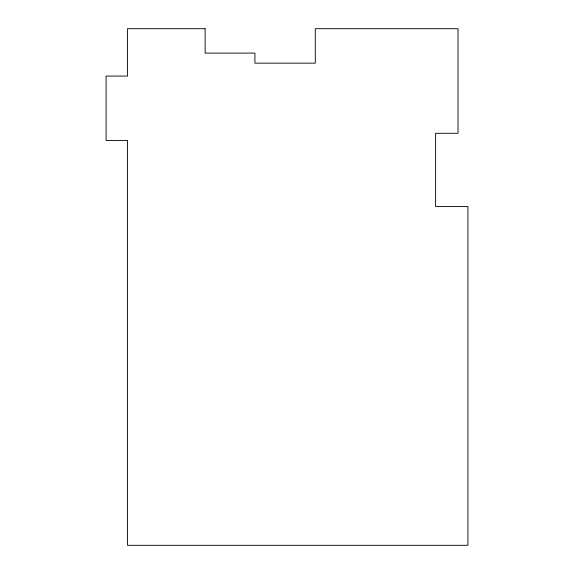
<?xml version="1.0" encoding="UTF-8"?>
<svg xmlns="http://www.w3.org/2000/svg" width="574" height="574" viewBox="0 0 574 574"><rect width="100%" height="100%" fill="white"/><g stroke="black" fill="none" stroke-linecap="round" stroke-linejoin="round"><path stroke-width="0.86" d="M205.133 28.7L127.5 28.7L127.5 76.084L106.09 76.084L106.09 140.494L127.5 140.494L127.5 545.3L467.91 545.3L467.91 206.532L435.616 206.532L435.616 133.297L458.016 133.297L458.016 28.7L315.284 28.7L315.284 63.154L254.913 63.154L254.913 53.095L205.133 53.095L205.133 28.7"/></g></svg>
